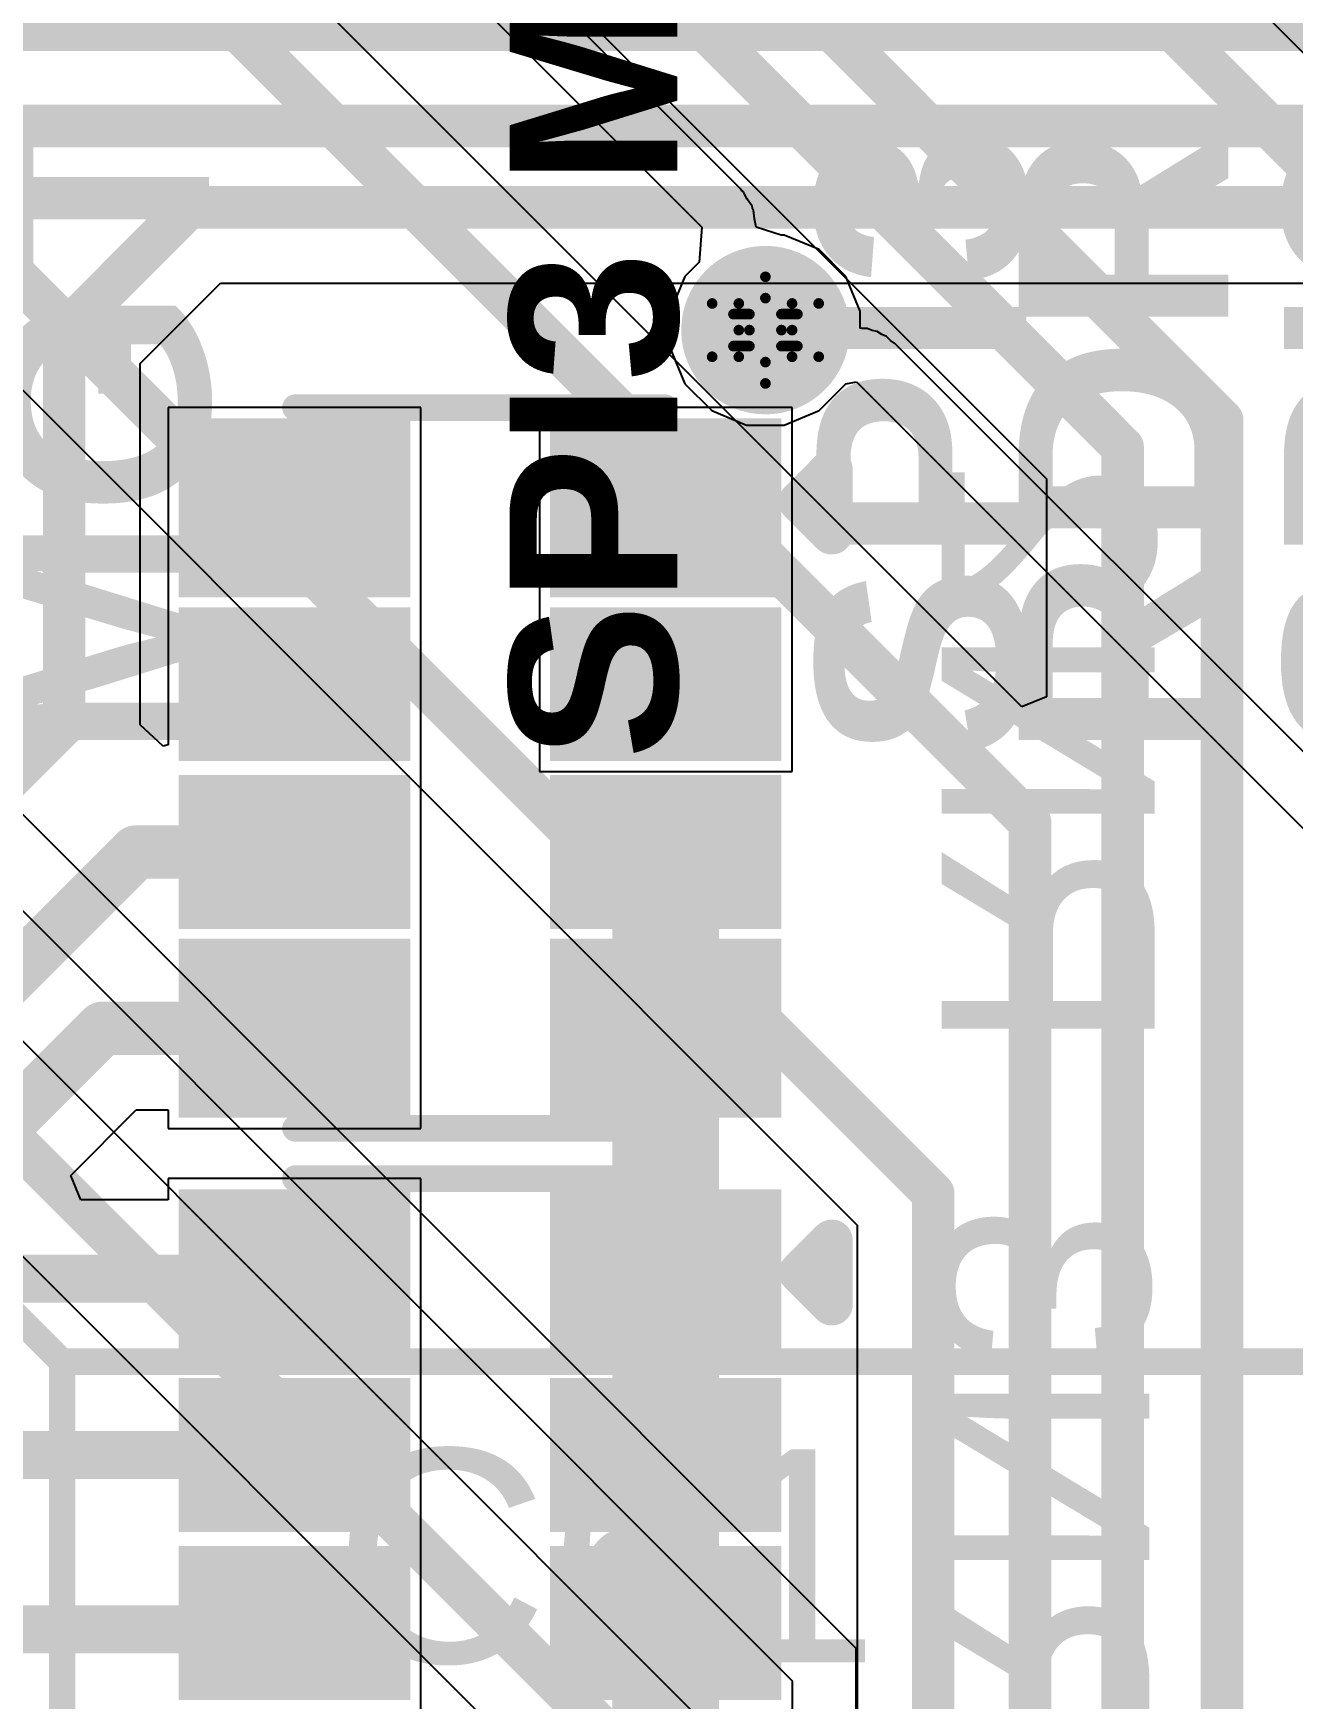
# Model space of a CAD drawing. Header units: inches. Extents: x -2.7 to 10.9, y -2.9 to 7.4.
# Drawn here: x 0.8795 to 1.1159, y 0.0766 to 0.389 of the extents above; entities that cross this region are included whole.
import ezdxf

# ---------------------------------------------------------------- set-up
doc = ezdxf.new("R2010")
doc.units = ezdxf.units.IN
doc.header["$MEASUREMENT"] = 0
for name, color, linetype in [('Board Outline', 216, 'Continuous'), ('Bottom Layer', 5, 'Continuous'), ('Bottom Overlay', 54, 'Continuous'), ('Bottom Paste', 16, 'Continuous'), ('Bottom Solder', 6, 'Continuous'), ('Drill Drawing', 1, 'Continuous'), ('Layer 2', 16, 'Continuous'), ('Layer 3', 76, 'Continuous'), ('Top Layer', 1, 'Continuous'), ('Top Overlay', 2, 'Continuous'), ('Top Solder', 216, 'Continuous'), ('Via Holes', 16, 'Continuous')]:
    doc.layers.add(name, color=color, linetype=linetype)
doc.styles.add('Arial', font='', dxfattribs={"height": 0.2})
doc.styles.add('Arial_Bold', font='', dxfattribs={"height": 0.2})
doc.styles.get('Arial').set_extended_font_data('Arial')
doc.styles.get('Arial_Bold').set_extended_font_data('Arial', bold=True)

# ---------------------------------------------------------------- blocks, each defined once
blk = doc.blocks.new('YC164_FR_0710KL_B_146')
at = {"layer": 'Bottom Layer'}
for points in [[(-0.01772, 0.11043), (0.01772, 0.11043), (0.01772, 0.08484), (-0.01772, 0.08484)], [(0.0874, 0.08484), (0.05197, 0.08484), (0.05197, 0.11043), (0.0874, 0.11043)], [(-0.01772, 0.075), (0.01772, 0.075), (0.01772, 0.05413), (-0.01772, 0.05413)], [(0.0874, 0.05413), (0.05197, 0.05413), (0.05197, 0.075), (0.0874, 0.075)], [(-0.01772, 0.0435), (0.01772, 0.0435), (0.01772, 0.02264), (-0.01772, 0.02264)], [(0.0874, 0.02264), (0.05197, 0.02264), (0.05197, 0.0435), (0.0874, 0.0435)], [(-0.01772, 0.0128), (0.01772, 0.0128), (0.01772, -0.0128), (-0.01772, -0.0128)], [(0.0874, -0.0128), (0.05197, -0.0128), (0.05197, 0.0128), (0.0874, 0.0128)]]:
    blk.add_hatch(color=5, dxfattribs=at).paths.add_polyline_path(points)
at = {"layer": 'Bottom Paste'}
for points in [[(-0.01772, 0.11043), (0.01772, 0.11043), (0.01772, 0.08484), (-0.01772, 0.08484)], [(0.0874, 0.08484), (0.05197, 0.08484), (0.05197, 0.11043), (0.0874, 0.11043)], [(-0.01772, 0.075), (0.01772, 0.075), (0.01772, 0.05413), (-0.01772, 0.05413)], [(0.0874, 0.05413), (0.05197, 0.05413), (0.05197, 0.075), (0.0874, 0.075)], [(-0.01772, 0.0435), (0.01772, 0.0435), (0.01772, 0.02264), (-0.01772, 0.02264)], [(0.0874, 0.02264), (0.05197, 0.02264), (0.05197, 0.0435), (0.0874, 0.0435)], [(-0.01772, 0.0128), (0.01772, 0.0128), (0.01772, -0.0128), (-0.01772, -0.0128)], [(0.0874, -0.0128), (0.05197, -0.0128), (0.05197, 0.0128), (0.0874, 0.0128)]]:
    blk.add_hatch(color=16, dxfattribs=at).paths.add_polyline_path(points)
at = {"layer": 'Bottom Solder'}
for points in [[(-0.02172, 0.11443), (0.02172, 0.11443), (0.02172, 0.08084), (-0.02172, 0.08084)], [(0.0914, 0.08084), (0.04797, 0.08084), (0.04797, 0.11443), (0.0914, 0.11443)], [(-0.02172, 0.079), (0.02172, 0.079), (0.02172, 0.05013), (-0.02172, 0.05013)], [(0.0914, 0.05013), (0.04797, 0.05013), (0.04797, 0.079), (0.0914, 0.079)], [(-0.02172, 0.0475), (0.02172, 0.0475), (0.02172, 0.01864), (-0.02172, 0.01864)], [(0.0914, 0.01864), (0.04797, 0.01864), (0.04797, 0.0475), (0.0914, 0.0475)], [(-0.02172, 0.0168), (0.02172, 0.0168), (0.02172, -0.0168), (-0.02172, -0.0168)], [(0.0914, -0.0168), (0.04797, -0.0168), (0.04797, 0.0168), (0.0914, 0.0168)]]:
    blk.add_hatch(color=6, dxfattribs=at).paths.add_polyline_path(points)
at = {"layer": 'Bottom Overlay'}
for points in [[(0.06949, 0.11644, 0.005, 0.005, 0), (0.0002, 0.11644, 0.005, 0.005, 0)], [(-0.03116, 0.00482, 0.00787, 0.00787, 0), (-0.03116, -0.00718, 0.00787, 0.00787, 0)], [(-0.02516, -0.00118, 0.00787, 0.00787, 0), (-0.03116, 0.00482, 0.00787, 0.00787, 0)], [(-0.02516, -0.00118, 0.00787, 0.00787, 0), (-0.03116, -0.00718, 0.00787, 0.00787, 0)], [(0.06949, -0.0188, 0.005, 0.005, 0), (0.0002, -0.0188, 0.005, 0.005, 0)]]:
    blk.add_lwpolyline(points, format="xyseb", dxfattribs=at)
for points in [[(-0.00105, 0.11644, 0.0025, 0.0025, 1), (0.00145, 0.11644, 0.0025, 0.0025, 1)], [(0.06824, 0.11644, 0.0025, 0.0025, 1), (0.07074, 0.11644, 0.0025, 0.0025, 1)], [(-0.03313, 0.00482, 0.00394, 0.00394, 1), (-0.02919, 0.00482, 0.00394, 0.00394, 1)], [(-0.03313, 0.00482, 0.00394, 0.00394, 1), (-0.02919, 0.00482, 0.00394, 0.00394, 1)], [(-0.02713, -0.00118, 0.00394, 0.00394, 1), (-0.02319, -0.00118, 0.00394, 0.00394, 1)], [(-0.02713, -0.00118, 0.00394, 0.00394, 1), (-0.02319, -0.00118, 0.00394, 0.00394, 1)], [(-0.03313, -0.00718, 0.00394, 0.00394, 1), (-0.02919, -0.00718, 0.00394, 0.00394, 1)], [(-0.03313, -0.00718, 0.00394, 0.00394, 1), (-0.02919, -0.00718, 0.00394, 0.00394, 1)], [(-0.00105, -0.0188, 0.0025, 0.0025, 1), (0.00145, -0.0188, 0.0025, 0.0025, 1)], [(0.06824, -0.0188, 0.0025, 0.0025, 1), (0.07074, -0.0188, 0.0025, 0.0025, 1)]]:
    blk.add_lwpolyline(points, format="xyseb", close=True, dxfattribs=at)
blk = doc.blocks.new('YC164_FR_0710KL_B_147')
at = {"layer": 'Bottom Layer'}
for points in [[(-0.01772, 0.11043), (0.01772, 0.11043), (0.01772, 0.08484), (-0.01772, 0.08484)], [(0.0874, 0.08484), (0.05197, 0.08484), (0.05197, 0.11043), (0.0874, 0.11043)], [(-0.01772, 0.075), (0.01772, 0.075), (0.01772, 0.05413), (-0.01772, 0.05413)], [(0.0874, 0.05413), (0.05197, 0.05413), (0.05197, 0.075), (0.0874, 0.075)], [(-0.01772, 0.0435), (0.01772, 0.0435), (0.01772, 0.02264), (-0.01772, 0.02264)], [(0.0874, 0.02264), (0.05197, 0.02264), (0.05197, 0.0435), (0.0874, 0.0435)], [(-0.01772, 0.0128), (0.01772, 0.0128), (0.01772, -0.0128), (-0.01772, -0.0128)], [(0.0874, -0.0128), (0.05197, -0.0128), (0.05197, 0.0128), (0.0874, 0.0128)]]:
    blk.add_hatch(color=5, dxfattribs=at).paths.add_polyline_path(points)
at = {"layer": 'Bottom Paste'}
for points in [[(-0.01772, 0.11043), (0.01772, 0.11043), (0.01772, 0.08484), (-0.01772, 0.08484)], [(0.0874, 0.08484), (0.05197, 0.08484), (0.05197, 0.11043), (0.0874, 0.11043)], [(-0.01772, 0.075), (0.01772, 0.075), (0.01772, 0.05413), (-0.01772, 0.05413)], [(0.0874, 0.05413), (0.05197, 0.05413), (0.05197, 0.075), (0.0874, 0.075)], [(-0.01772, 0.0435), (0.01772, 0.0435), (0.01772, 0.02264), (-0.01772, 0.02264)], [(0.0874, 0.02264), (0.05197, 0.02264), (0.05197, 0.0435), (0.0874, 0.0435)], [(-0.01772, 0.0128), (0.01772, 0.0128), (0.01772, -0.0128), (-0.01772, -0.0128)], [(0.0874, -0.0128), (0.05197, -0.0128), (0.05197, 0.0128), (0.0874, 0.0128)]]:
    blk.add_hatch(color=16, dxfattribs=at).paths.add_polyline_path(points)
at = {"layer": 'Bottom Solder'}
for points in [[(-0.02172, 0.11443), (0.02172, 0.11443), (0.02172, 0.08084), (-0.02172, 0.08084)], [(0.0914, 0.08084), (0.04797, 0.08084), (0.04797, 0.11443), (0.0914, 0.11443)], [(-0.02172, 0.079), (0.02172, 0.079), (0.02172, 0.05013), (-0.02172, 0.05013)], [(0.0914, 0.05013), (0.04797, 0.05013), (0.04797, 0.079), (0.0914, 0.079)], [(-0.02172, 0.0475), (0.02172, 0.0475), (0.02172, 0.01864), (-0.02172, 0.01864)], [(0.0914, 0.01864), (0.04797, 0.01864), (0.04797, 0.0475), (0.0914, 0.0475)], [(-0.02172, 0.0168), (0.02172, 0.0168), (0.02172, -0.0168), (-0.02172, -0.0168)], [(0.0914, -0.0168), (0.04797, -0.0168), (0.04797, 0.0168), (0.0914, 0.0168)]]:
    blk.add_hatch(color=6, dxfattribs=at).paths.add_polyline_path(points)
at = {"layer": 'Bottom Overlay'}
for points in [[(0.06949, 0.11644, 0.005, 0.005, 0), (0.0002, 0.11644, 0.005, 0.005, 0)], [(-0.03116, 0.00482, 0.00787, 0.00787, 0), (-0.03116, -0.00718, 0.00787, 0.00787, 0)], [(-0.02516, -0.00118, 0.00787, 0.00787, 0), (-0.03116, 0.00482, 0.00787, 0.00787, 0)], [(-0.02516, -0.00118, 0.00787, 0.00787, 0), (-0.03116, -0.00718, 0.00787, 0.00787, 0)], [(0.06949, -0.0188, 0.005, 0.005, 0), (0.0002, -0.0188, 0.005, 0.005, 0)]]:
    blk.add_lwpolyline(points, format="xyseb", dxfattribs=at)
for points in [[(-0.00105, 0.11644, 0.0025, 0.0025, 1), (0.00145, 0.11644, 0.0025, 0.0025, 1)], [(0.06824, 0.11644, 0.0025, 0.0025, 1), (0.07074, 0.11644, 0.0025, 0.0025, 1)], [(-0.03313, 0.00482, 0.00394, 0.00394, 1), (-0.02919, 0.00482, 0.00394, 0.00394, 1)], [(-0.03313, 0.00482, 0.00394, 0.00394, 1), (-0.02919, 0.00482, 0.00394, 0.00394, 1)], [(-0.02713, -0.00118, 0.00394, 0.00394, 1), (-0.02319, -0.00118, 0.00394, 0.00394, 1)], [(-0.02713, -0.00118, 0.00394, 0.00394, 1), (-0.02319, -0.00118, 0.00394, 0.00394, 1)], [(-0.03313, -0.00718, 0.00394, 0.00394, 1), (-0.02919, -0.00718, 0.00394, 0.00394, 1)], [(-0.03313, -0.00718, 0.00394, 0.00394, 1), (-0.02919, -0.00718, 0.00394, 0.00394, 1)], [(-0.00105, -0.0188, 0.0025, 0.0025, 1), (0.00145, -0.0188, 0.0025, 0.0025, 1)], [(0.06824, -0.0188, 0.0025, 0.0025, 1), (0.07074, -0.0188, 0.0025, 0.0025, 1)]]:
    blk.add_lwpolyline(points, format="xyseb", close=True, dxfattribs=at)

msp = doc.modelspace()

# ---------------------------------------------------------------- hatches: boundary and pattern name
at = {"layer": 'Bottom Layer'}
h = msp.add_hatch(color=5, dxfattribs=at)
edge = h.paths.add_edge_path()
edge.add_arc((1.01696, 0.33334), 0.01181, 0, 360)
at = {"layer": 'Bottom Solder'}
h = msp.add_hatch(color=6, dxfattribs=at)
edge = h.paths.add_edge_path()
edge.add_arc((1.01696, 0.33334), 0.01581, 0, 360)
at = {"layer": 'Layer 2'}
h = msp.add_hatch(color=16, dxfattribs=at)
edge = h.paths.add_edge_path()
edge.add_arc((1.01696, 0.33334), 0.01181, 0, 360)
at = {"layer": 'Layer 3'}
h = msp.add_hatch(color=76, dxfattribs=at)
edge = h.paths.add_edge_path()
edge.add_arc((1.01696, 0.33334), 0.01181, 0, 360)
at = {"layer": 'Top Layer'}
h = msp.add_hatch(color=1, dxfattribs=at)
edge = h.paths.add_edge_path()
edge.add_arc((1.01696, 0.33334), 0.01181, 0, 360)
at = {"layer": 'Top Solder'}
h = msp.add_hatch(color=216, dxfattribs=at)
edge = h.paths.add_edge_path()
edge.add_arc((1.01696, 0.33334), 0.01581, 0, 360)
at = {"layer": 'Via Holes'}
h = msp.add_hatch(color=7, dxfattribs=at)
edge = h.paths.add_edge_path()
edge.add_arc((1.01696, 0.33334), 0.00591, 0, 360)

# ---------------------------------------------------------------- linework, layer by layer
at = {"layer": 'Board Outline'}
msp.add_lwpolyline([(-2.49969, 1.37795, 0.005, 0.005, -0.740599), (2.8433, 0.25075, 0.005, 0.005, 0)], format="xyseb", dxfattribs=at)
at = {"layer": 'Bottom Layer'}
for p, q in [((0.89962, 0.32707), (0.91467, 0.34212)), ((0.91467, 0.34212), (1.17321, 0.34212)), ((0.89962, 0.25941), (0.89962, 0.32707)), ((0.95228, 0.3188), (0.90484, 0.3188)), ((0.90484, 0.3188), (0.90484, 0.2812)), ((0.95228, 0.2812), (0.95228, 0.3188)), ((1.02196, 0.3188), (0.97453, 0.3188)), ((0.97453, 0.3188), (0.97453, 0.2812)), ((1.02196, 0.2812), (1.02196, 0.3188)), ((0.90484, 0.2812), (0.90484, 0.25556)), ((0.95228, 0.2505), (0.95228, 0.2812)), ((0.97453, 0.2812), (0.97453, 0.2505)), ((1.02196, 0.2505), (1.02196, 0.2812)), ((0.89959, 0.25928), (0.89962, 0.25941)), ((0.89962, 0.25941), (0.89962, 0.25941)), ((0.9039, 0.2553), (0.89959, 0.25928)), ((0.90484, 0.25556), (0.9039, 0.2553)), ((0.95228, 0.219), (0.95228, 0.2505)), ((0.97453, 0.2505), (1.02196, 0.2505)), ((0.95228, 0.18357), (0.95228, 0.219)), ((0.88657, 0.17476), (0.89888, 0.18707)), ((0.89888, 0.18707), (0.90484, 0.18707)), ((0.90484, 0.18707), (0.90484, 0.18357)), ((0.90484, 0.18357), (0.95228, 0.18357)), ((0.88848, 0.17014), (0.88657, 0.17476)), ((0.95228, 0.17415), (0.90484, 0.17415)), ((0.90484, 0.17415), (0.90484, 0.17014)), ((0.95228, 0.13656), (0.95228, 0.17415)), ((0.90484, 0.17014), (0.88848, 0.17014)), ((0.95228, 0.10585), (0.95228, 0.13656)), ((0.95228, 0.06055), (0.95228, 0.10585))]:
    msp.add_line(p, q, dxfattribs=at)
for points in [[(0.77162, 0.38973, 0.008, 0.008, 0), (1.25835, 0.38973, 0.008, 0.008, 0)], [(0.78227, 0.37161, 0.008, 0.008, 0), (1.31529, 0.37161, 0.008, 0.008, 0)], [(0.88534, 0.33299, 0.008, 0.008, 0), (0.90875, 0.3564, 0.008, 0.008, 0)], [(0.90875, 0.3564, 0.008, 0.008, 0), (1.32411, 0.3564, 0.008, 0.008, 0)], [(0.88534, 0.25941, 0.008, 0.008, 0), (0.88534, 0.33299, 0.008, 0.008, 0)], [(0.87194, 0.246, 0.008, 0.008, 0), (0.88534, 0.25941, 0.008, 0.008, 0)], [(0.99825, 0.15535, 0.02, 0.02, 0), (0.99825, 0.23197, 0.02, 0.02, 0)], [(0.83052, 0.16712, 0.01, 0.01, 0), (0.89884, 0.23543, 0.01, 0.01, 0)], [(0.89884, 0.23543, 0.01, 0.01, 0), (0.92856, 0.23543, 0.01, 0.01, 0)], [(0.83762, 0.14743, 0.01, 0.01, 0), (0.89255, 0.20236, 0.01, 0.01, 0)], [(0.89255, 0.20236, 0.01, 0.01, 0), (0.92856, 0.20236, 0.01, 0.01, 0)], [(0.99825, 0.12228, 0.02, 0.02, 0), (0.99825, 0.15535, 0.02, 0.02, 0)], [(0.87203, 0.15535, 0.009, 0.009, 0), (0.92856, 0.15535, 0.009, 0.009, 0)], [(0.99825, 0.09079, 0.02, 0.02, 0), (0.99825, 0.12228, 0.02, 0.02, 0)], [(0.86589, 0.12228, 0.009, 0.009, 0), (0.92856, 0.12228, 0.009, 0.009, 0)], [(0.99825, 0.05772, 0.02, 0.02, 0), (0.99825, 0.09079, 0.02, 0.02, 0)], [(0.79409, 0.08958, 0.009, 0.009, 0), (0.92736, 0.08958, 0.009, 0.009, 0)], [(0.92736, 0.08958, 0.009, 0.009, 0), (0.92856, 0.09079, 0.009, 0.009, 0)]]:
    msp.add_lwpolyline(points, format="xyseb", dxfattribs=at)
for points in [[(0.90675, 0.3564, 0.004, 0.004, 1), (0.91075, 0.3564, 0.004, 0.004, 1)], [(0.90675, 0.3564, 0.004, 0.004, 1), (0.91075, 0.3564, 0.004, 0.004, 1)], [(0.88334, 0.33299, 0.004, 0.004, 1), (0.88734, 0.33299, 0.004, 0.004, 1)], [(0.88334, 0.33299, 0.004, 0.004, 1), (0.88734, 0.33299, 0.004, 0.004, 1)], [(0.88334, 0.25941, 0.004, 0.004, 1), (0.88734, 0.25941, 0.004, 0.004, 1)], [(0.88334, 0.25941, 0.004, 0.004, 1), (0.88734, 0.25941, 0.004, 0.004, 1)], [(0.99325, 0.23197, 0.01, 0.01, 1), (1.00325, 0.23197, 0.01, 0.01, 1)], [(0.89634, 0.23543, 0.005, 0.005, 1), (0.90134, 0.23543, 0.005, 0.005, 1)], [(0.89634, 0.23543, 0.005, 0.005, 1), (0.90134, 0.23543, 0.005, 0.005, 1)], [(0.92606, 0.23543, 0.005, 0.005, 1), (0.93106, 0.23543, 0.005, 0.005, 1)], [(0.89005, 0.20236, 0.005, 0.005, 1), (0.89505, 0.20236, 0.005, 0.005, 1)], [(0.89005, 0.20236, 0.005, 0.005, 1), (0.89505, 0.20236, 0.005, 0.005, 1)], [(0.92606, 0.20236, 0.005, 0.005, 1), (0.93106, 0.20236, 0.005, 0.005, 1)], [(0.99325, 0.15535, 0.01, 0.01, 1), (1.00325, 0.15535, 0.01, 0.01, 1)], [(0.99325, 0.15535, 0.01, 0.01, 1), (1.00325, 0.15535, 0.01, 0.01, 1)], [(0.92631, 0.15535, 0.0045, 0.0045, 1), (0.93081, 0.15535, 0.0045, 0.0045, 1)], [(0.99325, 0.12228, 0.01, 0.01, 1), (1.00325, 0.12228, 0.01, 0.01, 1)], [(0.99325, 0.12228, 0.01, 0.01, 1), (1.00325, 0.12228, 0.01, 0.01, 1)], [(0.92631, 0.12228, 0.0045, 0.0045, 1), (0.93081, 0.12228, 0.0045, 0.0045, 1)], [(0.99325, 0.09079, 0.01, 0.01, 1), (1.00325, 0.09079, 0.01, 0.01, 1)], [(0.99325, 0.09079, 0.01, 0.01, 1), (1.00325, 0.09079, 0.01, 0.01, 1)], [(0.92511, 0.08958, 0.0045, 0.0045, 1), (0.92961, 0.08958, 0.0045, 0.0045, 1)], [(0.92511, 0.08958, 0.0045, 0.0045, 1), (0.92961, 0.08958, 0.0045, 0.0045, 1)], [(0.92631, 0.09079, 0.0045, 0.0045, 1), (0.93081, 0.09079, 0.0045, 0.0045, 1)]]:
    msp.add_lwpolyline(points, format="xyseb", close=True, dxfattribs=at)
at = {"layer": 'Drill Drawing'}
for points in [[(1.01196, 0.33834, 0.002, 0.002, 0), (1.01696, 0.34334, 0.002, 0.002, 0)], [(1.01696, 0.34334, 0.002, 0.002, 0), (1.02196, 0.33834, 0.002, 0.002, 0)], [(1.00696, 0.33834, 0.002, 0.002, 0), (1.01196, 0.33334, 0.002, 0.002, 0)], [(1.00696, 0.33834, 0.002, 0.002, 0), (1.01196, 0.33834, 0.002, 0.002, 0)], [(1.01396, 0.33634, 0.002, 0.002, 0), (1.01696, 0.33934, 0.002, 0.002, 0)], [(1.01696, 0.33934, 0.002, 0.002, 0), (1.01996, 0.33634, 0.002, 0.002, 0)], [(1.02196, 0.33834, 0.002, 0.002, 0), (1.02696, 0.33834, 0.002, 0.002, 0)], [(1.02196, 0.33334, 0.002, 0.002, 0), (1.02696, 0.33834, 0.002, 0.002, 0)], [(1.00696, 0.32834, 0.002, 0.002, 0), (1.01196, 0.33334, 0.002, 0.002, 0)], [(1.01096, 0.33634, 0.002, 0.002, 0), (1.01396, 0.33334, 0.002, 0.002, 0)], [(1.01096, 0.33634, 0.002, 0.002, 0), (1.01396, 0.33634, 0.002, 0.002, 0)], [(1.01096, 0.33034, 0.002, 0.002, 0), (1.01396, 0.33334, 0.002, 0.002, 0)], [(1.01996, 0.33634, 0.002, 0.002, 0), (1.02296, 0.33634, 0.002, 0.002, 0)], [(1.01996, 0.33334, 0.002, 0.002, 0), (1.02296, 0.33634, 0.002, 0.002, 0)], [(1.01996, 0.33334, 0.002, 0.002, 0), (1.02296, 0.33034, 0.002, 0.002, 0)], [(1.02196, 0.33334, 0.002, 0.002, 0), (1.02696, 0.32834, 0.002, 0.002, 0)], [(1.01096, 0.33034, 0.002, 0.002, 0), (1.01396, 0.33034, 0.002, 0.002, 0)], [(1.01396, 0.33034, 0.002, 0.002, 0), (1.01696, 0.32734, 0.002, 0.002, 0)], [(1.01696, 0.32734, 0.002, 0.002, 0), (1.01996, 0.33034, 0.002, 0.002, 0)], [(1.01996, 0.33034, 0.002, 0.002, 0), (1.02296, 0.33034, 0.002, 0.002, 0)], [(1.00696, 0.32834, 0.002, 0.002, 0), (1.01196, 0.32834, 0.002, 0.002, 0)], [(1.01196, 0.32834, 0.002, 0.002, 0), (1.01696, 0.32334, 0.002, 0.002, 0)], [(1.01696, 0.32334, 0.002, 0.002, 0), (1.02196, 0.32834, 0.002, 0.002, 0)], [(1.02196, 0.32834, 0.002, 0.002, 0), (1.02696, 0.32834, 0.002, 0.002, 0)]]:
    msp.add_lwpolyline(points, format="xyseb", dxfattribs=at)
for points in [[(1.01646, 0.34334, 0.001, 0.001, 1), (1.01746, 0.34334, 0.001, 0.001, 1)], [(1.01646, 0.34334, 0.001, 0.001, 1), (1.01746, 0.34334, 0.001, 0.001, 1)], [(1.00646, 0.33834, 0.001, 0.001, 1), (1.00746, 0.33834, 0.001, 0.001, 1)], [(1.00646, 0.33834, 0.001, 0.001, 1), (1.00746, 0.33834, 0.001, 0.001, 1)], [(1.01146, 0.33834, 0.001, 0.001, 1), (1.01246, 0.33834, 0.001, 0.001, 1)], [(1.01146, 0.33834, 0.001, 0.001, 1), (1.01246, 0.33834, 0.001, 0.001, 1)], [(1.01646, 0.33934, 0.001, 0.001, 1), (1.01746, 0.33934, 0.001, 0.001, 1)], [(1.01646, 0.33934, 0.001, 0.001, 1), (1.01746, 0.33934, 0.001, 0.001, 1)], [(1.02146, 0.33834, 0.001, 0.001, 1), (1.02246, 0.33834, 0.001, 0.001, 1)], [(1.02146, 0.33834, 0.001, 0.001, 1), (1.02246, 0.33834, 0.001, 0.001, 1)], [(1.02646, 0.33834, 0.001, 0.001, 1), (1.02746, 0.33834, 0.001, 0.001, 1)], [(1.02646, 0.33834, 0.001, 0.001, 1), (1.02746, 0.33834, 0.001, 0.001, 1)], [(1.01046, 0.33634, 0.001, 0.001, 1), (1.01146, 0.33634, 0.001, 0.001, 1)], [(1.01046, 0.33634, 0.001, 0.001, 1), (1.01146, 0.33634, 0.001, 0.001, 1)], [(1.01146, 0.33334, 0.001, 0.001, 1), (1.01246, 0.33334, 0.001, 0.001, 1)], [(1.01146, 0.33334, 0.001, 0.001, 1), (1.01246, 0.33334, 0.001, 0.001, 1)], [(1.01346, 0.33634, 0.001, 0.001, 1), (1.01446, 0.33634, 0.001, 0.001, 1)], [(1.01346, 0.33634, 0.001, 0.001, 1), (1.01446, 0.33634, 0.001, 0.001, 1)], [(1.01346, 0.33334, 0.001, 0.001, 1), (1.01446, 0.33334, 0.001, 0.001, 1)], [(1.01346, 0.33334, 0.001, 0.001, 1), (1.01446, 0.33334, 0.001, 0.001, 1)], [(1.01946, 0.33634, 0.001, 0.001, 1), (1.02046, 0.33634, 0.001, 0.001, 1)], [(1.01946, 0.33634, 0.001, 0.001, 1), (1.02046, 0.33634, 0.001, 0.001, 1)], [(1.01946, 0.33334, 0.001, 0.001, 1), (1.02046, 0.33334, 0.001, 0.001, 1)], [(1.01946, 0.33334, 0.001, 0.001, 1), (1.02046, 0.33334, 0.001, 0.001, 1)], [(1.02146, 0.33334, 0.001, 0.001, 1), (1.02246, 0.33334, 0.001, 0.001, 1)], [(1.02146, 0.33334, 0.001, 0.001, 1), (1.02246, 0.33334, 0.001, 0.001, 1)], [(1.02246, 0.33634, 0.001, 0.001, 1), (1.02346, 0.33634, 0.001, 0.001, 1)], [(1.02246, 0.33634, 0.001, 0.001, 1), (1.02346, 0.33634, 0.001, 0.001, 1)], [(1.01046, 0.33034, 0.001, 0.001, 1), (1.01146, 0.33034, 0.001, 0.001, 1)], [(1.01046, 0.33034, 0.001, 0.001, 1), (1.01146, 0.33034, 0.001, 0.001, 1)], [(1.01346, 0.33034, 0.001, 0.001, 1), (1.01446, 0.33034, 0.001, 0.001, 1)], [(1.01346, 0.33034, 0.001, 0.001, 1), (1.01446, 0.33034, 0.001, 0.001, 1)], [(1.01946, 0.33034, 0.001, 0.001, 1), (1.02046, 0.33034, 0.001, 0.001, 1)], [(1.01946, 0.33034, 0.001, 0.001, 1), (1.02046, 0.33034, 0.001, 0.001, 1)], [(1.02246, 0.33034, 0.001, 0.001, 1), (1.02346, 0.33034, 0.001, 0.001, 1)], [(1.02246, 0.33034, 0.001, 0.001, 1), (1.02346, 0.33034, 0.001, 0.001, 1)], [(1.00646, 0.32834, 0.001, 0.001, 1), (1.00746, 0.32834, 0.001, 0.001, 1)], [(1.00646, 0.32834, 0.001, 0.001, 1), (1.00746, 0.32834, 0.001, 0.001, 1)], [(1.01146, 0.32834, 0.001, 0.001, 1), (1.01246, 0.32834, 0.001, 0.001, 1)], [(1.01146, 0.32834, 0.001, 0.001, 1), (1.01246, 0.32834, 0.001, 0.001, 1)], [(1.01646, 0.32734, 0.001, 0.001, 1), (1.01746, 0.32734, 0.001, 0.001, 1)], [(1.01646, 0.32734, 0.001, 0.001, 1), (1.01746, 0.32734, 0.001, 0.001, 1)], [(1.02146, 0.32834, 0.001, 0.001, 1), (1.02246, 0.32834, 0.001, 0.001, 1)], [(1.02146, 0.32834, 0.001, 0.001, 1), (1.02246, 0.32834, 0.001, 0.001, 1)], [(1.02646, 0.32834, 0.001, 0.001, 1), (1.02746, 0.32834, 0.001, 0.001, 1)], [(1.02646, 0.32834, 0.001, 0.001, 1), (1.02746, 0.32834, 0.001, 0.001, 1)], [(1.01646, 0.32334, 0.001, 0.001, 1), (1.01746, 0.32334, 0.001, 0.001, 1)], [(1.01646, 0.32334, 0.001, 0.001, 1), (1.01746, 0.32334, 0.001, 0.001, 1)]]:
    msp.add_lwpolyline(points, format="xyseb", close=True, dxfattribs=at)
at = {"layer": 'Layer 3'}
for p, q in [((0.69656, 0.66113), (1.00502, 0.35267)), ((1.01223, 0.35988), (0.89292, 0.47919)), ((1.034, 0.086), (0.6828, 0.4372)), ((0.73895, 0.363), (1.022, 0.07995)), ((1.01245, 0.35956), (1.01223, 0.35988)), ((1.01275, 0.35932), (1.01245, 0.35956)), ((1.01355, 0.35791), (1.01275, 0.35932)), ((1.01444, 0.35657), (1.01355, 0.35791)), ((1.01452, 0.35619), (1.01444, 0.35657)), ((1.01471, 0.35586), (1.01452, 0.35619)), ((1.0149, 0.35425), (1.01471, 0.35586)), ((1.01522, 0.35267), (1.0149, 0.35425)), ((1.00502, 0.35267), (1.00453, 0.34609)), ((1.01993, 0.35115), (1.01522, 0.35267)), ((1.0205, 0.35115), (1.01993, 0.35115)), ((1.02705, 0.34844), (1.0205, 0.35115)), ((1.03206, 0.34343), (1.02705, 0.34844)), ((1.00453, 0.34609), (1.00186, 0.34343)), ((1.00186, 0.34343), (0.99915, 0.33688)), ((1.03477, 0.33688), (1.03206, 0.34343)), ((0.99915, 0.33688), (0.99915, 0.32979)), ((1.03477, 0.3337), (1.03477, 0.33688)), ((1.03503, 0.33364), (1.03477, 0.3337)), ((1.03604, 0.33364), (1.03503, 0.33364)), ((1.03697, 0.33326), (1.03604, 0.33364)), ((1.03795, 0.33306), (1.03697, 0.33326)), ((1.03879, 0.33251), (1.03795, 0.33306)), ((1.03971, 0.33212), (1.03879, 0.33251)), ((1.04042, 0.33141), (1.03971, 0.33212)), ((1.04126, 0.33085), (1.04042, 0.33141)), ((0.99915, 0.32979), (1.00186, 0.32325)), ((1.15021, 0.2219), (1.04126, 0.33085)), ((1.00186, 0.32325), (1.00687, 0.31824)), ((1.02705, 0.31824), (1.03206, 0.32325)), ((1.03206, 0.32325), (1.03405, 0.32364)), ((1.03405, 0.32364), (1.143, 0.21469)), ((1.00687, 0.31824), (1.01342, 0.31553)), ((1.0205, 0.31553), (1.02705, 0.31824)), ((1.01342, 0.31553), (1.0205, 0.31553)), ((1.034, -1.5798), (1.034, 0.086)), ((1.022, 0.07995), (1.022, -1.0694))]:
    msp.add_line(p, q, dxfattribs=at)
at = {"layer": 'Top Layer'}
for p, q in [((1.06511, 0.26264), (0.84156, 0.48619)), ((1.1184, 0.38489), (1.01711, 0.48619)), ((0.73359, 0.466), (1.03416, 0.16543)), ((0.90915, 0.466), (1.06973, 0.30542)), ((1.02954, 0.04793), (0.64427, 0.4332)), ((1.06973, 0.30542), (1.06973, 0.26455)), ((1.06973, 0.26455), (1.06511, 0.26264)), ((0.78592, 0.25118), (1.01654, 0.02056)), ((1.03416, 0.16543), (1.03416, 0.04984))]:
    msp.add_line(p, q, dxfattribs=at)
for points in [[(0.71778, 0.502, 0.008, 0.008, 0), (1.04844, 0.17134, 0.008, 0.008, 0)], [(0.80556, 0.502, 0.008, 0.008, 0), (1.06664, 0.24092, 0.008, 0.008, 0)], [(0.89333, 0.502, 0.008, 0.008, 0), (1.084, 0.31133, 0.008, 0.008, 0)], [(0.98111, 0.502, 0.008, 0.008, 0), (1.12004, 0.36307, 0.008, 0.008, 0)], [(0.93652, 0.48256, 0.008, 0.008, 0), (1.10268, 0.3164, 0.008, 0.008, 0)], [(0.63, 0.42728, 0.008, 0.008, 0), (1.03081, 0.02647, 0.008, 0.008, 0)], [(1.10268, -1.45009, 0.008, 0.008, 0), (1.10268, 0.3164, 0.008, 0.008, 0)], [(1.084, -1.00875, 0.008, 0.008, 0), (1.084, 0.31133, 0.008, 0.008, 0)], [(1.06664, -1.00351, 0.008, 0.008, 0), (1.06664, 0.24092, 0.008, 0.008, 0)], [(1.04844, -0.9927, 0.008, 0.008, 0), (1.04844, 0.17134, 0.008, 0.008, 0)]]:
    msp.add_lwpolyline(points, format="xyseb", dxfattribs=at)
for points in [[(1.10068, 0.3164, 0.004, 0.004, 1), (1.10468, 0.3164, 0.004, 0.004, 1)], [(1.10068, 0.3164, 0.004, 0.004, 1), (1.10468, 0.3164, 0.004, 0.004, 1)], [(1.082, 0.31133, 0.004, 0.004, 1), (1.086, 0.31133, 0.004, 0.004, 1)], [(1.082, 0.31133, 0.004, 0.004, 1), (1.086, 0.31133, 0.004, 0.004, 1)], [(1.06464, 0.24092, 0.004, 0.004, 1), (1.06864, 0.24092, 0.004, 0.004, 1)], [(1.06464, 0.24092, 0.004, 0.004, 1), (1.06864, 0.24092, 0.004, 0.004, 1)], [(1.04644, 0.17134, 0.004, 0.004, 1), (1.05044, 0.17134, 0.004, 0.004, 1)], [(1.04644, 0.17134, 0.004, 0.004, 1), (1.05044, 0.17134, 0.004, 0.004, 1)]]:
    msp.add_lwpolyline(points, format="xyseb", close=True, dxfattribs=at)
at = {"layer": 'Top Overlay'}
for points in [[(0.83468, 0.19007, 0.005, 0.005, 0), (0.88496, 0.13978, 0.005, 0.005, 0)], [(0.88496, 0.13978, 0.005, 0.005, 0), (1.2637, 0.13978, 0.005, 0.005, 0)], [(0.88496, -0.32021, 0.005, 0.005, 0), (0.88496, 0.13978, 0.005, 0.005, 0)]]:
    msp.add_lwpolyline(points, format="xyseb", dxfattribs=at)
msp.add_lwpolyline([(0.88371, 0.13978, 0.0025, 0.0025, 1), (0.88621, 0.13978, 0.0025, 0.0025, 1)], format="xyseb", close=True, dxfattribs=at)
msp.add_lwpolyline([(0.88371, 0.13978, 0.0025, 0.0025, 1), (0.88621, 0.13978, 0.0025, 0.0025, 1)], format="xyseb", close=True, dxfattribs=at)
msp.add_lwpolyline([(0.88371, 0.13978, 0.0025, 0.0025, 1), (0.88621, 0.13978, 0.0025, 0.0025, 1)], format="xyseb", close=True, dxfattribs=at)

# ---------------------------------------------------------------- block references
at = {"rotation": 180}
for name, p in [('YC164_FR_0710KL_B_147', (0.99825, 0.3)), ('YC164_FR_0710KL_B_146', (0.99825, 0.15535))]:
    msp.add_blockref(name, p, dxfattribs=at)

# ---------------------------------------------------------------- texts
at = {"layer": 'Bottom Overlay', "style": 'Arial', "text_generation_flag": 2}
for s, p in [('RN2', (1.05001, 0.19768)), ('RN3', (1.04901, 0.05768))]:
    msp.add_text(s, height=0.04, rotation=270, dxfattribs=at).set_placement(p)
at = {"layer": 'Top Overlay', "style": 'Arial_Bold'}
for s, height, p in [('SPI3 MOSI IO7', 0.0314961, (1.00042, 0.25273)), ('MGT MOSI', 0.03937, (0.91254, 0.25273)), ('SPI3 MISO', 0.03937, (1.15367, 0.25273)), ('RDR IO10', 0.03937, (1.10385, 0.25273)), ('SPI3 CS', 0.03937, (1.0659, 0.25273))]:
    msp.add_text(s, height=height, rotation=90, dxfattribs=at).set_placement(p)
at = {"layer": 'Top Overlay', "style": 'Arial'}
msp.add_text('C61', height=0.04, dxfattribs=at).set_placement((0.93589, 0.08337))

doc.saveas('drawing.dxf')
